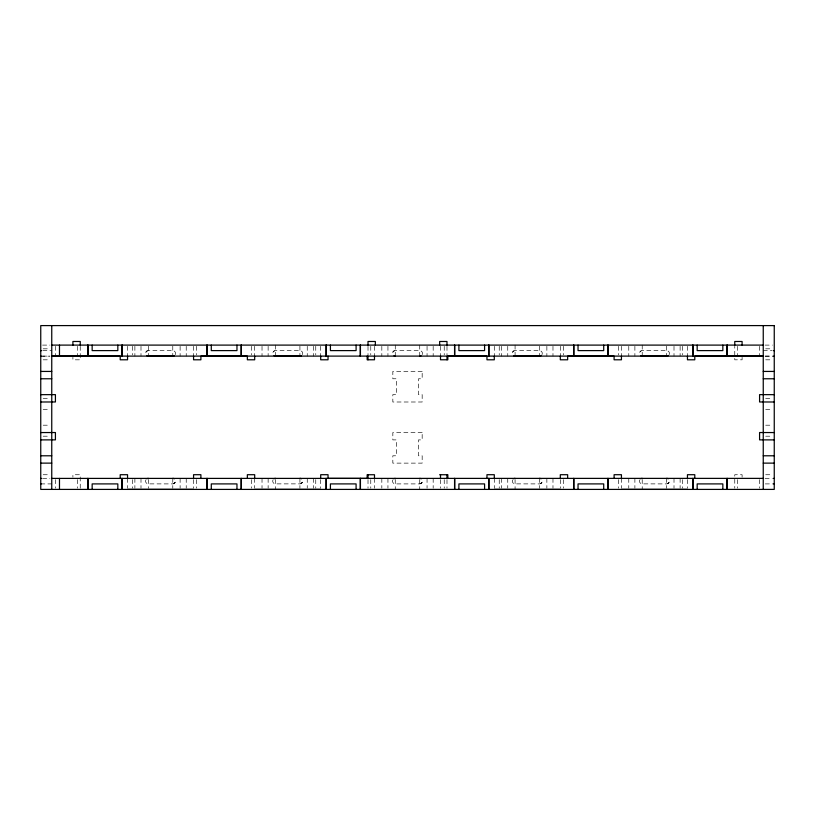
<?xml version="1.0" encoding="UTF-8"?>
<svg xmlns="http://www.w3.org/2000/svg" width="815" height="815" viewBox="0 0 815 815"><rect width="100%" height="100%" fill="white"/><g stroke="black" fill="none" stroke-linecap="round" stroke-linejoin="round"><path stroke-width="0.61" stroke-dasharray="4.08 3.06" d="M272.913 352.365L274.461 350.817M639.663 352.365L641.211 350.817M42.584 345.102L49.919 345.102M765.081 345.102L772.416 345.102M43.195 348.82L49.307 348.82M765.693 348.82L771.805 348.82M42.818 350.654L51.752 350.603M763.248 350.603L772.182 350.654M42.584 356.104L49.919 356.104M765.081 356.104L772.416 356.104M40.75 356.155L49.695 356.155M765.305 356.155L774.25 356.155M43.195 359.822L49.307 359.822M765.693 359.822L771.805 359.822M43.195 398.301L49.307 398.301M765.693 398.301L771.805 398.301M43.195 409.303L49.307 409.303M765.693 409.303L771.805 409.303M43.195 425.196L49.307 425.196M765.693 425.196L771.805 425.196M43.195 436.198L49.307 436.198M765.693 436.198L771.805 436.198M43.195 474.738L49.307 474.738M765.693 474.738L771.805 474.738M42.584 478.405L49.919 478.405M765.081 478.405L772.416 478.405M40.75 483.906L51.752 483.906M765.305 483.906L774.25 483.906M759.58 346.324L759.58 354.882M759.58 479.628L759.58 488.185M742.098 357.378L742.098 359.822L734.763 359.822L734.763 346.375M742.098 477.183L742.098 474.738L734.763 474.738L734.763 488.185M737.514 346.324L737.514 354.882M737.514 479.628L737.514 488.185M687.452 346.324L687.452 356.124M687.452 479.597L687.452 488.185M682.501 346.324L682.501 354.882M682.501 479.628L682.501 488.185M680.118 346.324L680.118 356.104M680.118 478.405L680.118 488.185M674.005 346.324L674.005 356.104M674.005 478.405L674.005 488.185M666.67 346.202L666.67 356.104M666.67 478.405L666.67 488.307M642.22 345.102L642.22 355.004M642.22 479.505L642.22 489.407M634.885 346.324L634.885 356.104M634.885 478.405L634.885 488.185M628.773 346.324L628.773 356.104M628.773 478.405L628.773 488.185M621.438 346.324L621.438 356.104M621.438 478.374L621.438 488.185M618.381 346.324L618.381 354.882M618.381 479.628L618.381 488.185M563.369 346.324L563.369 354.882M563.369 479.628L563.369 488.185M560.312 346.324L560.312 356.124M560.312 479.597L560.312 488.185M552.977 346.324L552.977 356.104M552.977 478.405L552.977 488.185M546.865 346.324L546.865 356.104M546.865 478.405L546.865 488.185M539.53 346.202L539.53 356.104M539.53 478.405L539.53 488.307M515.08 345.102L515.08 355.004M515.08 479.505L515.08 489.407M507.745 346.324L507.745 356.104M507.745 478.405L507.745 488.185M501.632 346.324L501.632 356.104M501.632 478.405L501.632 488.185M499.249 346.324L499.249 354.882M499.249 479.628L499.249 488.185M494.298 346.324L494.298 356.104M494.298 478.374L494.298 488.185M446.987 346.375L446.987 354.933M446.987 479.628L446.987 488.185M444.236 346.324L444.236 354.882M444.236 479.628L444.236 488.185M440.507 346.324L440.507 356.104M440.507 479.628L440.507 488.185M433.173 346.324L433.173 356.104M433.173 478.405L433.173 488.185M427.06 346.324L427.06 356.104M427.06 478.405L427.06 488.185M419.725 345.102L419.725 356.104M419.725 479.505L419.725 489.407M395.275 345.102L395.275 356.104M395.275 479.505L395.275 489.407M387.94 346.324L387.94 356.104M387.94 478.405L387.94 488.185M381.828 346.324L381.828 356.104M381.828 478.405L381.828 488.185M374.493 346.324L374.493 356.104M374.493 478.405L374.493 488.185M370.764 346.324L370.764 354.882M370.764 479.628L370.764 488.185M368.013 346.375L368.013 354.933M368.013 479.628L368.013 488.185M320.703 346.324L320.703 356.124M320.703 479.597L320.703 488.185M315.751 346.324L315.751 354.882M315.751 479.628L315.751 488.185M313.368 346.324L313.368 356.104M313.368 478.405L313.368 488.185M307.255 346.324L307.255 356.104M307.255 478.405L307.255 488.185M299.92 346.202L299.92 356.104M299.92 478.405L299.92 488.307M275.47 345.102L275.47 355.004M275.47 479.505L275.47 489.407M268.135 346.324L268.135 356.104M268.135 478.405L268.135 488.185M262.022 346.324L262.022 356.104M262.022 478.405L262.022 488.185M254.688 346.324L254.688 356.104M254.688 478.374L254.688 488.185M251.631 346.324L251.631 354.882M251.631 479.628L251.631 488.185M196.619 346.324L196.619 354.882M196.619 479.628L196.619 488.185M193.562 346.324L193.562 356.124M193.562 479.597L193.562 488.185M186.228 346.324L186.228 356.104M186.228 478.405L186.228 488.185M180.115 346.324L180.115 356.104M180.115 478.405L180.115 488.185M172.78 346.202L172.78 356.104M172.78 478.405L172.78 488.307M148.33 346.202L148.33 355.004M148.33 479.505L148.33 488.307M140.995 346.324L140.995 356.104M140.995 478.405L140.995 488.185M134.883 346.324L134.883 356.104M134.883 478.405L134.883 488.185M132.499 346.324L132.499 354.882M132.499 479.628L132.499 488.185M127.548 346.324L127.548 356.104M127.548 478.374L127.548 488.185M80.237 346.375L80.237 359.822L72.902 359.822L72.902 357.378M80.237 488.185L80.237 474.738L72.902 474.738L72.902 477.183M77.486 346.324L77.486 354.882M77.486 479.628L77.486 488.185M55.42 346.324L55.42 354.882M55.42 479.628L55.42 488.185M145.885 479.862A2.751 2.751 0 0 0 148.33 483.876L172.78 483.906A2.751 2.751 0 0 0 175.225 479.862M273.025 479.862A2.751 2.751 0 0 0 275.47 483.876L299.92 483.876A2.751 2.751 0 0 0 302.365 479.862M175.225 354.637A2.751 2.751 0 0 0 172.78 350.623L148.33 350.603A2.751 2.751 0 0 0 145.885 354.637M302.365 354.637A2.751 2.751 0 0 0 299.92 350.623L275.47 350.623A2.751 2.751 0 0 0 273.025 354.637M512.635 479.862A2.751 2.751 0 0 0 515.08 483.876L539.53 483.906A2.751 2.751 0 0 0 541.975 479.862M639.775 479.862A2.751 2.751 0 0 0 642.22 483.876L666.67 483.906A2.751 2.751 0 0 0 669.115 479.862M541.975 354.637A2.751 2.751 0 0 0 539.53 350.623L515.08 350.623A2.751 2.751 0 0 0 512.635 354.637M669.115 354.637A2.751 2.751 0 0 0 666.67 350.623L642.22 350.603A2.751 2.751 0 0 0 639.775 354.637M392.83 479.892A2.751 2.751 0 0 0 395.275 483.906L419.725 483.906A2.751 2.751 0 0 0 422.17 479.892M422.17 354.617A2.751 2.751 0 0 0 419.725 350.603L395.275 350.603A2.751 2.751 0 0 0 392.83 354.617M146.384 351.428L145.773 352.365L147.321 350.817L146.384 351.428M513.134 351.428L512.523 352.365L514.071 350.817L513.134 351.428M422.282 482.164L420.734 483.713L422.282 482.164M175.337 482.144L173.789 483.682L175.337 482.144M302.477 482.144L300.929 483.682L302.477 482.144M393.329 351.408L392.718 352.335L394.266 350.796L393.329 351.408M542.087 482.144L540.539 483.682L542.087 482.144M669.227 482.144L667.679 483.682L669.227 482.144M422.17 371.436L392.83 371.436L392.83 378.771L396.498 378.771L396.498 394.664L392.83 394.664L392.83 401.999L422.17 401.999L422.17 394.664L418.503 394.664L418.503 378.771L422.17 378.771L422.17 371.436M422.17 432.561L392.83 432.561L392.83 439.896L396.498 439.896L396.498 455.789L392.83 455.789L392.83 463.124L422.17 463.124L422.17 455.789L418.503 455.789L418.503 439.896L422.17 439.896L422.17 432.561"/><path stroke-width="1.22" d="M51.6 345.102L763.4 345.102M40.75 350.654L41.443 350.654M773.557 350.654L774.25 350.654M51.752 356.104L763.248 356.104M40.75 356.155L41.443 356.155M51.752 356.124L120.213 356.124L120.213 359.792L127.548 359.792L127.548 356.124M763.248 356.124L694.788 356.124L694.788 359.792L687.452 359.792L687.452 356.124M773.557 356.155L774.25 356.155M40.75 371.436L51.752 371.436M763.248 371.436L774.25 371.436M40.75 378.771L51.752 378.771M763.248 378.771L774.25 378.771M40.75 394.664L55.42 394.633L55.42 401.968L40.75 401.999M774.25 394.664L759.58 394.633L759.58 401.968L774.25 401.999M40.75 432.561L55.42 432.531L55.42 439.866L40.75 439.896M774.25 432.561L759.58 432.531L759.58 439.866L774.25 439.896M40.75 455.789L51.752 455.789M763.248 455.789L774.25 455.789M40.75 463.124L51.752 463.124M763.248 463.124L774.25 463.124M439.652 474.738L447.843 474.738L447.843 478.405M40.75 478.405L41.443 478.405M51.752 478.405L763.248 478.374M773.557 478.405L774.25 478.405M40.75 483.906L41.443 483.906M773.557 483.906L774.25 483.906M127.548 489.377L193.562 489.377M254.688 489.377L320.703 489.377M494.298 489.377L560.312 489.377M621.438 489.377L687.452 489.377M763.248 325.593L763.248 489.407M742.098 345.153L742.098 341.485L734.763 341.485L734.763 345.153M727.184 345.102L727.184 356.104M727.184 478.405L727.184 489.407M727.031 345.102L727.031 356.104M727.031 478.405L727.031 489.407M722.844 345.102L722.844 350.603L697.171 350.603L697.171 345.102M722.844 489.407L722.844 483.906L697.171 483.906L697.171 489.407M694.788 478.374L694.788 474.707L687.452 474.707L687.452 478.374M692.984 345.102L692.984 356.104M692.984 478.405L692.984 489.407M692.832 345.102L692.832 356.104M692.832 478.405L692.832 489.407M621.438 356.124L621.438 359.792L614.102 359.792L614.102 356.124L567.648 356.124L567.648 359.792L560.312 359.792L560.312 356.124M621.438 478.374L621.438 474.707L614.102 474.707L614.102 478.374M608.051 345.102L608.051 356.104M608.051 478.405L608.051 489.407M607.898 345.102L607.898 356.104M607.898 478.405L607.898 489.407M603.711 345.102L603.711 350.603L578.039 350.603L578.039 345.102M603.711 489.407L603.711 483.906L578.039 483.906L578.039 489.407M573.852 345.102L573.852 356.104M573.852 478.405L573.852 489.407M573.699 345.102L573.699 356.104M573.699 478.405L573.699 489.407M567.648 478.374L567.648 474.707L560.312 474.707L560.312 478.374M494.298 356.124L494.298 359.792L486.963 359.792L486.963 356.124L447.843 356.104L447.843 359.772L440.507 359.772L440.507 356.104M494.298 478.374L494.298 474.707L486.963 474.707L486.963 478.374M488.919 345.102L488.919 356.104M488.919 478.405L488.919 489.407M488.766 345.102L488.766 356.104M488.766 478.405L488.766 489.407M484.579 345.102L484.579 350.603L458.906 350.603L458.906 345.102M484.579 489.407L484.579 483.906L458.906 483.906L458.906 489.407M454.719 345.102L454.719 356.104M454.719 478.405L454.719 489.407M454.566 345.102L454.566 356.104M454.566 478.405L454.566 489.407M446.987 345.153L446.987 341.485L439.652 341.485L439.652 345.153M446.987 356.155L446.987 359.822M446.987 474.738L446.987 478.405M440.507 474.738L440.507 478.405M375.348 345.153L375.348 341.485L368.013 341.485L368.013 345.153M374.493 356.104L374.493 359.772L367.157 359.772L367.157 356.104M374.493 478.405L374.493 474.738L367.157 474.738L367.157 478.405L328.038 478.374L328.038 474.707L320.703 474.707L320.703 478.374M368.013 356.155L368.013 359.822M368.013 474.738L368.013 478.405M360.434 345.102L360.434 356.104M360.434 478.405L360.434 489.407M360.281 345.102L360.281 356.104M360.281 478.405L360.281 489.407M356.094 345.102L356.094 350.603L330.421 350.603L330.421 345.102M356.094 489.407L356.094 483.906L330.421 483.906L330.421 489.407M328.038 356.124L328.038 359.792L320.703 359.792L320.703 356.124M326.234 345.102L326.234 356.104M326.234 478.405L326.234 489.407M326.082 345.102L326.082 356.104M326.082 478.405L326.082 489.407M254.688 356.124L254.688 359.792L247.353 359.792L247.353 356.124L200.898 356.124L200.898 359.792L193.562 359.792L193.562 356.124M254.688 478.374L254.688 474.707L247.353 474.707L247.353 478.374M241.301 345.102L241.301 356.104M241.301 478.405L241.301 489.407M241.148 345.102L241.148 356.104M241.148 478.405L241.148 489.407M236.961 345.102L236.961 350.603L211.289 350.603L211.289 345.102M236.961 489.407L236.961 483.906L211.289 483.906L211.289 489.407M207.102 345.102L207.102 356.104M207.102 478.405L207.102 489.407M206.949 345.102L206.949 356.104M206.949 478.405L206.949 489.407M200.898 478.374L200.898 474.707L193.562 474.707L193.562 478.374M127.548 478.374L127.548 474.707L120.213 474.707L120.213 478.374M122.169 345.102L122.169 356.104M122.169 478.405L122.169 489.407M122.016 345.102L122.016 356.104M122.016 478.405L122.016 489.407M117.829 345.102L117.829 350.603L92.156 350.603L92.156 345.102M117.829 489.407L117.829 483.906L92.156 483.906L92.156 489.407M87.969 345.102L87.969 356.104M87.969 478.405L87.969 489.407M87.816 345.102L87.816 356.104M87.816 478.405L87.816 489.407M80.237 345.153L80.237 341.485L72.902 341.485L72.902 345.153M59.485 345.102L59.485 356.104M59.485 478.405L59.485 489.407M51.752 325.593L51.752 489.407M172.78 478.374A2.751 2.751 0 0 1 174.288 478.823M146.822 478.823A2.751 2.751 0 0 1 148.33 478.374M299.92 478.374A2.751 2.751 0 0 1 301.428 478.823M273.962 478.823A2.751 2.751 0 0 1 275.47 478.374M174.288 355.676A2.751 2.751 0 0 1 172.78 356.124L148.33 356.124A2.751 2.751 0 0 1 146.822 355.676M301.428 355.676A2.751 2.751 0 0 1 299.92 356.124L275.47 356.124A2.751 2.751 0 0 1 273.962 355.676M539.53 478.374A2.751 2.751 0 0 1 541.038 478.823M513.572 478.823A2.751 2.751 0 0 1 515.08 478.374M666.67 478.374A2.751 2.751 0 0 1 668.178 478.823M640.712 478.823A2.751 2.751 0 0 1 642.22 478.374M541.038 355.676A2.751 2.751 0 0 1 539.53 356.124L515.08 356.124A2.751 2.751 0 0 1 513.572 355.676M668.178 355.676A2.751 2.751 0 0 1 666.67 356.124L642.22 356.124A2.751 2.751 0 0 1 640.712 355.676M419.725 478.405A2.751 2.751 0 0 1 421.233 478.853M393.767 478.853A2.751 2.751 0 0 1 395.275 478.405M420.988 355.798A2.751 2.751 0 0 1 419.725 356.104M395.275 356.104A2.751 2.751 0 0 1 394.012 355.798M774.25 325.593L40.75 325.593L40.75 489.407L774.25 489.407L774.25 325.593"/></g></svg>
